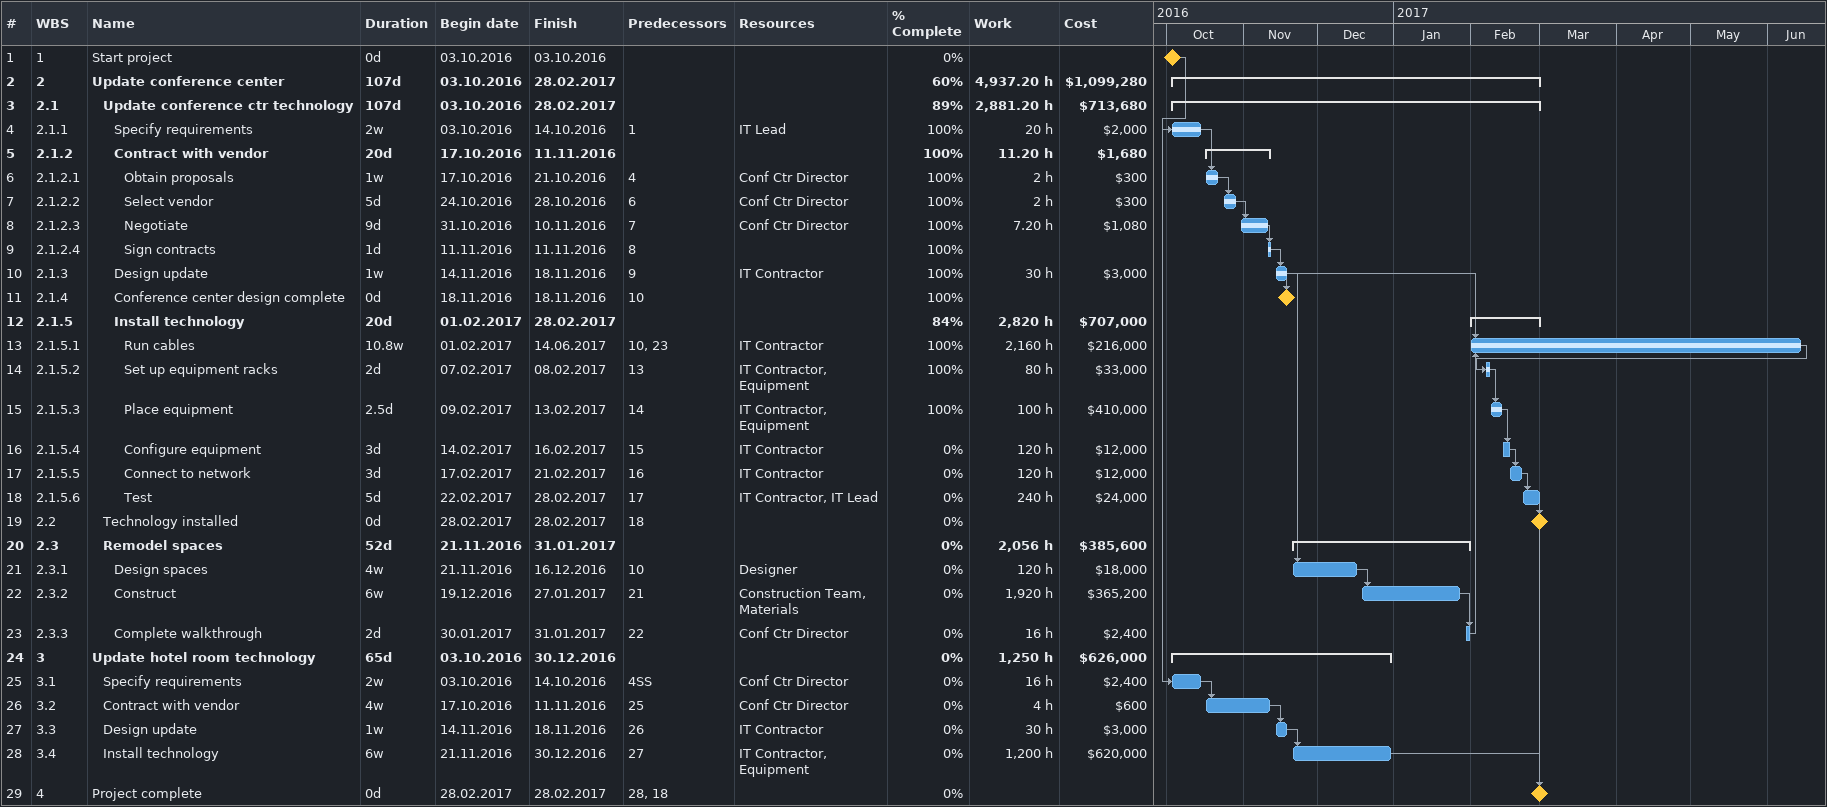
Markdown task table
| ID | WBS | Task | Duration | Start | Finish | Predecessors | Resources | % complete | Work (h) | Cost ($) |
|---|---|---|---|---|---|---|---|---|---|---|
| 1 | 1 | Start project | 0d | 2016-10-03 | 2016-10-03 |  |  | 0 |  |  |
| 2 | 2 | **Update conference center** | 107d | 2016-10-03 | 2017-02-28 |  |  | 60 | 4937.20 | 1099280 |
| 3 | 2.1 | **Update conference ctr technology** | 107d | 2016-10-03 | 2017-02-28 |  |  | 89 | 2881.20 | 713680 |
| 4 | 2.1.1 | Specify requirements | 2w | 2016-10-03 | 2016-10-14 | 1 | IT Lead | 100 | 20 | 2000 |
| 5 | 2.1.2 | **Contract with vendor** | 20d | 2016-10-17 | 2016-11-11 |  |  | 100 | 11.20 | 1680 |
| 6 | 2.1.2.1 | Obtain proposals | 1w | 2016-10-17 | 2016-10-21 | 4 | Conf Ctr Director | 100 | 2 | 300 |
| 7 | 2.1.2.2 | Select vendor | 5d | 2016-10-24 | 2016-10-28 | 6 | Conf Ctr Director | 100 | 2 | 300 |
| 8 | 2.1.2.3 | Negotiate | 9d | 2016-10-31 | 2016-11-10 | 7 | Conf Ctr Director | 100 | 7.20 | 1080 |
| 9 | 2.1.2.4 | Sign contracts | 1d | 2016-11-11 | 2016-11-11 | 8 |  | 100 |  |  |
| 10 | 2.1.3 | Design update | 1w | 2016-11-14 | 2016-11-18 | 9 | IT Contractor | 100 | 30 | 3000 |
| 11 | 2.1.4 | Conference center design complete | 0d | 2016-11-18 | 2016-11-18 | 10 |  | 100 |  |  |
| 12 | 2.1.5 | **Install technology** | 20d | 2017-02-01 | 2017-02-28 |  |  | 84 | 2820 | 707000 |
| 13 | 2.1.5.1 | Run cables | 10.8w | 2017-02-01 | 2017-06-14 | 10, 23 | IT Contractor | 100 | 2160 | 216000 |
| 14 | 2.1.5.2 | Set up equipment racks | 2d | 2017-02-07 | 2017-02-08 | 13 | IT Contractor, Equipment | 100 | 80 | 33000 |
| 15 | 2.1.5.3 | Place equipment | 2.5d | 2017-02-09 | 2017-02-13 | 14 | IT Contractor, Equipment | 100 | 100 | 410000 |
| 16 | 2.1.5.4 | Configure equipment | 3d | 2017-02-14 | 2017-02-16 | 15 | IT Contractor | 0 | 120 | 12000 |
| 17 | 2.1.5.5 | Connect to network | 3d | 2017-02-17 | 2017-02-21 | 16 | IT Contractor | 0 | 120 | 12000 |
| 18 | 2.1.5.6 | Test | 5d | 2017-02-22 | 2017-02-28 | 17 | IT Contractor, IT Lead | 0 | 240 | 24000 |
| 19 | 2.2 | Technology installed | 0d | 2017-02-28 | 2017-02-28 | 18 |  | 0 |  |  |
| 20 | 2.3 | **Remodel spaces** | 52d | 2016-11-21 | 2017-01-31 |  |  | 0 | 2056 | 385600 |
| 21 | 2.3.1 | Design spaces | 4w | 2016-11-21 | 2016-12-16 | 10 | Designer | 0 | 120 | 18000 |
| 22 | 2.3.2 | Construct | 6w | 2016-12-19 | 2017-01-27 | 21 | Construction Team, Materials | 0 | 1920 | 365200 |
| 23 | 2.3.3 | Complete walkthrough | 2d | 2017-01-30 | 2017-01-31 | 22 | Conf Ctr Director | 0 | 16 | 2400 |
| 24 | 3 | **Update hotel room technology** | 65d | 2016-10-03 | 2016-12-30 |  |  | 0 | 1250 | 626000 |
| 25 | 3.1 | Specify requirements | 2w | 2016-10-03 | 2016-10-14 | 4SS | Conf Ctr Director | 0 | 16 | 2400 |
| 26 | 3.2 | Contract with vendor | 4w | 2016-10-17 | 2016-11-11 | 25 | Conf Ctr Director | 0 | 4 | 600 |
| 27 | 3.3 | Design update | 1w | 2016-11-14 | 2016-11-18 | 26 | IT Contractor | 0 | 30 | 3000 |
| 28 | 3.4 | Install technology | 6w | 2016-11-21 | 2016-12-30 | 27 | IT Contractor, Equipment | 0 | 1200 | 620000 |
| 29 | 4 | Project complete | 0d | 2017-02-28 | 2017-02-28 | 28, 18 |  | 0 |  |  |
